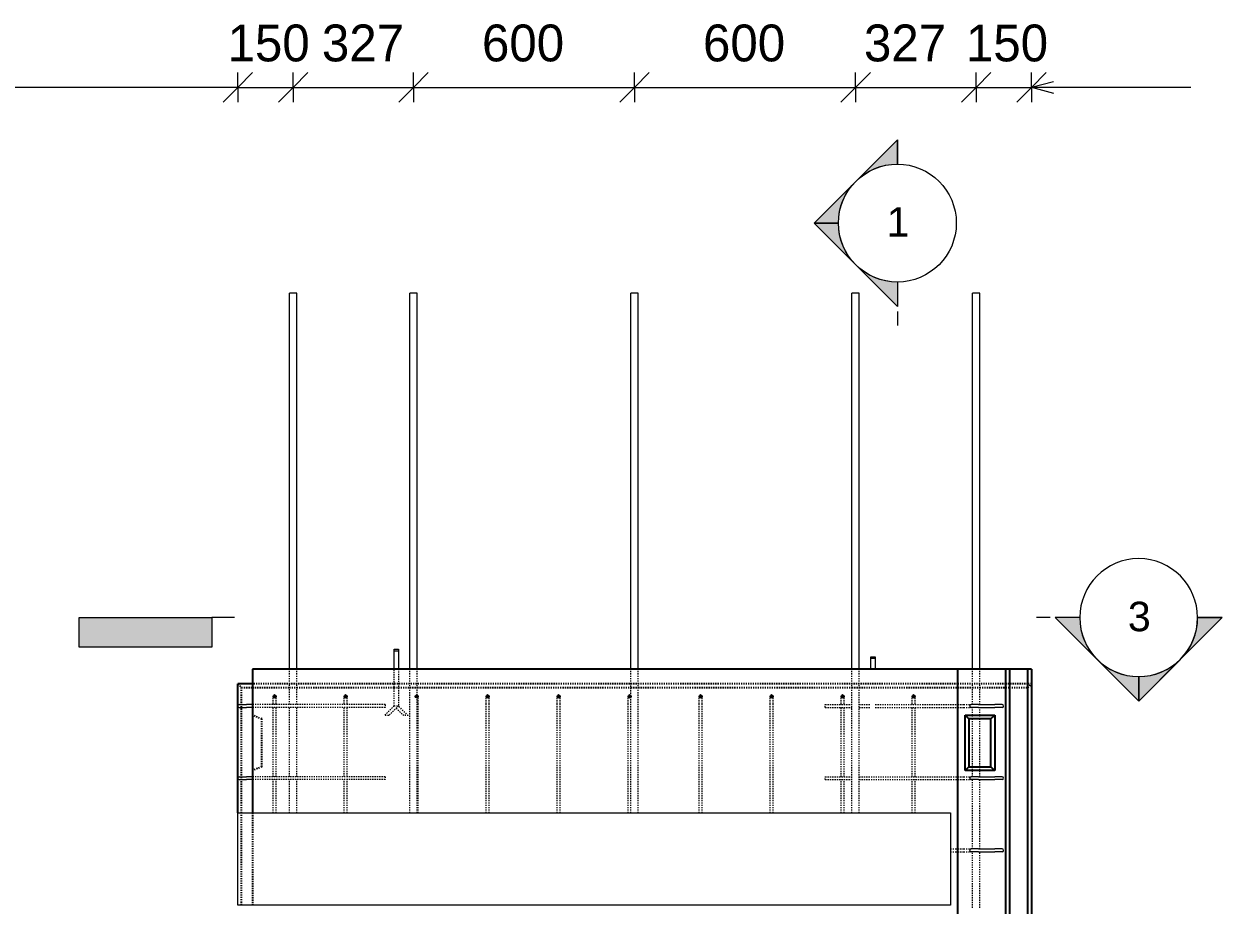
# Model space of a CAD drawing. Header units: millimetres. Extents: x 14477 to 26927, y -2096 to 7670.
# Drawn here: x 17730 to 20982, y 3060 to 5450 of the extents above; entities that cross this region are included whole.
import ezdxf

# ---------------------------------------------------------------- set-up
doc = ezdxf.new("R2010")
doc.units = ezdxf.units.MM
doc.linetypes.add('Dash', pattern=[6.36, 3.18, -3.18])
for name, color, linetype, lineweight in [('A-ANNO-DIMS', 211, 'Continuous', 9), ('A-ANNO-DIMS-40', 211, 'Continuous', 9), ('A-DETL-THIN', 151, 'Continuous', 18), ('A-GENM', 13, 'Continuous', 18), ('A-GENM-HDLN', 13, 'Dash', 18), ('A-WALL', 113, 'Continuous', 25), ('A-WALL-HDLN', 110, 'Dash', 25), ('G-ANNO-SYMB', 111, 'Continuous', 9), ('G-ANNO-TEXT', 231, 'Continuous', 9), ('S-BEAM', 12, 'Continuous', 18), ('S-RBAR', 171, 'Continuous', 18)]:
    doc.layers.add(name, color=color, linetype=linetype, lineweight=lineweight)
doc.styles.add('Arial', font='arial.ttf', dxfattribs={"height": 80})
doc.styles.add('Nirmala UI Semilight', font='NirmalaS.ttf', dxfattribs={"height": 100})
doc.dimstyles.new('Arrow_Filled_-_2_5_NI_UI', dxfattribs={"dimscale": 304.8, "dimtxt": 104.736395, "dimasz": 0.262467, "dimexe": 0.131234, "dimexo": 0.0625, "dimgap": 0.131234, "dimtad": 1, "dimdec": 4, "dimzin": 0, "dimdsep": 46, "dimtxsty": 'Nirmala UI Semilight', "dimblk1": 'OBLIQUE', "dimblk2": 'OBLIQUE', "dimsah": 1, "dimcen": 0.09, "dimazin": 0, "dimtfac": 1, "dimtdec": 4, "dimtix": 1, "dimtmove": 0, "dimatfit": 3, "dimfxl": 0.131234, "dimfxlon": 1, "dimtvp": 1, "dimtolj": 1, "dimtzin": 0, "dimarcsym": 2})
doc.dimstyles.new('Arrow_Filled_-_2_5_NI_UI_2', dxfattribs={"dimscale": 304.8, "dimtxt": 104.736395, "dimasz": 0.262467, "dimexe": 0.131234, "dimexo": 0.0625, "dimgap": 0.131234, "dimtad": 1, "dimdec": 4, "dimzin": 0, "dimdsep": 46, "dimtxsty": 'Nirmala UI Semilight', "dimblk1": 'OBLIQUE', "dimblk2": 'OBLIQUE', "dimsah": 1, "dimcen": 0.09, "dimazin": 0, "dimtfac": 1, "dimtdec": 4, "dimtix": 1, "dimtmove": 2, "dimatfit": 3, "dimfxl": 0.131234, "dimfxlon": 1, "dimtvp": 1, "dimtolj": 1, "dimtzin": 0, "dimarcsym": 2})

# ---------------------------------------------------------------- blocks, each defined once
blk = doc.blocks.new('M_Rectangular Corbel - M_Rectangular Corbel-1451328-Elevation Front')
at = {"layer": 'S-BEAM'}
for p, q in [((18310.1, 3060), (18310.1, 3310)), ((18310.1, 3310), (20244.6, 3310)), ((20244.6, 3310), (20244.6, 3060)), ((20244.6, 3060), (18310.1, 3060))]:
    blk.add_line(p, q, dxfattribs=at)
blk = doc.blocks.new('RR spread anchor face based - RR-SA-4_0-180-V1-Elevation Front')
at = {"layer": 'A-GENM'}
for p, q in [((20028.6, 3728.8), (20028.6, 3733.8)), ((20028.6, 3733.8), (20040.6, 3733.8)), ((20028.6, 3700), (20028.6, 3728.8)), ((20040.6, 3728.8), (20028.6, 3728.8)), ((20040.6, 3733.8), (20040.6, 3728.8)), ((20040.6, 3728.8), (20040.6, 3700))]:
    blk.add_line(p, q, dxfattribs=at)
blk = doc.blocks.new('RR spread anchor face based - RR-SA-4_0-180-1726831-Elevation Front')
at = {"layer": 'A-GENM'}
for p, q in [((18734.1, 3748.8), (18734.1, 3753.8)), ((18734.1, 3753.8), (18746.1, 3753.8)), ((18734.1, 3700), (18734.1, 3748.8)), ((18746.1, 3748.8), (18734.1, 3748.8)), ((18746.1, 3753.8), (18746.1, 3748.8)), ((18746.1, 3748.8), (18746.1, 3700))]:
    blk.add_line(p, q, dxfattribs=at)
at = {"layer": 'A-GENM-HDLN'}
for p, q in [((18734.1, 3600.3), (18734.1, 3700)), ((18746.1, 3700), (18746.1, 3600.3)), ((18734.1, 3600.3), (18707.6, 3573.8)), ((18746.1, 3600.3), (18719.6, 3573.8)), ((18734.1, 3600.3), (18746.1, 3600.3)), ((18734.1, 3600.3), (18746.1, 3600.3)), ((18760.6, 3573.8), (18740.1, 3594.3)), ((18772.6, 3573.8), (18746.1, 3600.3)), ((18719.6, 3573.8), (18707.6, 3573.8)), ((18772.6, 3573.8), (18760.6, 3573.8))]:
    blk.add_line(p, q, dxfattribs=at)
blk = doc.blocks.new('Detail View - M_Section Head - Filled SHOP DWG-1002450-Elevation Front')
at = {"layer": 'G-ANNO-SYMB'}
h = blk.add_hatch(color=256, dxfattribs=at)
edge = h.paths.add_edge_path()
edge.add_line((20529.2, -460.2), (20595.5, -460.2))
edge.add_arc((20755.5, -460.2), 160, 180, 225)
edge.add_line((20642.3, -573.3), (20529.2, -460.2))
h = blk.add_hatch(color=256, dxfattribs=at)
edge = h.paths.add_edge_path()
edge.add_line((20981.8, -460.2), (20868.6, -573.3))
edge.add_arc((20755.5, -460.2), 160, 315, 360)
edge.add_line((20915.5, -460.2), (20981.8, -460.2))
h = blk.add_hatch(color=256, dxfattribs=at)
edge = h.paths.add_edge_path()
edge.add_line((20755.5, -686.5), (20642.3, -573.3))
edge.add_arc((20755.5, -460.2), 160, 225, 270)
edge.add_line((20755.5, -620.2), (20755.5, -686.5))
h = blk.add_hatch(color=256, dxfattribs=at)
edge = h.paths.add_edge_path()
edge.add_line((20755.5, -686.5), (20755.5, -620.2))
edge.add_arc((20755.5, -460.2), 160, 270, 315)
edge.add_line((20868.6, -573.3), (20755.5, -686.5))
for p, q in [((20755.5, -686.5), (20529.2, -460.2)), ((20595.5, -460.2), (20529.2, -460.2)), ((20529.2, -460.2), (20642.3, -573.3)), ((20595.5, -460.2), (20529.2, -460.2)), ((20755.5, -686.5), (20981.8, -460.2)), ((20868.6, -573.3), (20981.8, -460.2)), ((20915.5, -460.2), (20981.8, -460.2)), ((20981.8, -460.2), (20915.5, -460.2)), ((20642.3, -573.3), (20755.5, -686.5)), ((20755.5, -686.5), (20868.6, -573.3)), ((20755.5, -620.2), (20755.5, -686.5)), ((20755.5, -686.5), (20755.5, -620.2))]:
    blk.add_line(p, q, dxfattribs=at)
for start, end in [(360, 180), (180, 360), (180, 225), (315, 0), (225, 270), (270, 315)]:
    blk.add_arc((20755.5, -460.2), 160, start, end, dxfattribs=at)
blk = doc.blocks.new('DIMBLOCK21-Elevation Front')
at = {"layer": 'A-ANNO-DIMS-40'}
for p, q in [((18310.1, 5278.5), (18350.1, 5318.5)), ((18310.1, 5278.5), (18310.1, 5318.5)), ((18460.1, 5278.5), (18500.1, 5318.5)), ((18460.1, 5278.5), (18460.1, 5318.5)), ((18310.1, 5278.5), (18270.1, 5238.5)), ((18310.1, 5278.5), (18460.1, 5278.5)), ((18310.1, 5278.5), (18310.1, 5238.5)), ((18460.1, 5278.5), (18420.1, 5238.5)), ((18460.1, 5278.5), (18460.1, 5238.5))]:
    blk.add_line(p, q, dxfattribs=at)
at = {"layer": 'A-ANNO-DIMS-40', "color": 0, "insert": (18282.2, 5449), "char_height": 100, "width": 246.797, "attachment_point": 1, "line_spacing_factor": 1.142579, "style": 'Nirmala UI Semilight'}
blk.add_mtext('150', dxfattribs=at)
blk = doc.blocks.new('_Oblique')
at = {"color": 0, "linetype": 'ByBlock', "lineweight": -2}
blk.add_line((-0.5, -0.5), (0.5, 0.5), dxfattribs=at)
blk = doc.blocks.new('DIMBLOCK22-Elevation Front')
at = {"layer": 'A-ANNO-DIMS-40'}
for p, q in [((18460.1, 5278.5), (18500.1, 5318.5)), ((18460.1, 5278.5), (18460.1, 5318.5)), ((18787.1, 5278.5), (18827.1, 5318.5)), ((18787.1, 5278.5), (18787.1, 5318.5)), ((18460.1, 5278.5), (18420.1, 5238.5)), ((18460.1, 5278.5), (18787.1, 5278.5)), ((18460.1, 5278.5), (18460.1, 5238.5)), ((18787.1, 5278.5), (18747.1, 5238.5)), ((18787.1, 5278.5), (18787.1, 5238.5))]:
    blk.add_line(p, q, dxfattribs=at)
at = {"layer": 'A-ANNO-DIMS-40', "color": 0, "insert": (18538.3, 5449), "char_height": 100, "width": 269.649, "attachment_point": 1, "line_spacing_factor": 1.142579, "style": 'Nirmala UI Semilight'}
blk.add_mtext('327', dxfattribs=at)
blk = doc.blocks.new('DIMBLOCK23-Elevation Front')
at = {"layer": 'A-ANNO-DIMS-40'}
for p, q in [((18787.1, 5278.5), (18827.1, 5318.5)), ((18787.1, 5278.5), (18787.1, 5318.5)), ((19387.1, 5278.5), (19427.1, 5318.5)), ((19387.1, 5278.5), (19387.1, 5318.5)), ((18787.1, 5278.5), (18747.1, 5238.5)), ((18787.1, 5278.5), (19387.1, 5278.5)), ((18787.1, 5278.5), (18787.1, 5238.5)), ((19387.1, 5278.5), (19347.1, 5238.5)), ((19387.1, 5278.5), (19387.1, 5238.5))]:
    blk.add_line(p, q, dxfattribs=at)
at = {"layer": 'A-ANNO-DIMS-40', "color": 0, "insert": (18972.8, 5449), "char_height": 100, "width": 274.219, "attachment_point": 1, "line_spacing_factor": 1.142579, "style": 'Nirmala UI Semilight'}
blk.add_mtext('600', dxfattribs=at)
blk = doc.blocks.new('DIMBLOCK24-Elevation Front')
at = {"layer": 'A-ANNO-DIMS-40'}
for p, q in [((19387.1, 5278.5), (19427.1, 5318.5)), ((19387.1, 5278.5), (19387.1, 5318.5)), ((19987.1, 5278.5), (20027.1, 5318.5)), ((19987.1, 5278.5), (19987.1, 5318.5)), ((19387.1, 5278.5), (19347.1, 5238.5)), ((19387.1, 5278.5), (19987.1, 5278.5)), ((19387.1, 5278.5), (19387.1, 5238.5)), ((19987.1, 5278.5), (19947.1, 5238.5)), ((19987.1, 5278.5), (19987.1, 5238.5))]:
    blk.add_line(p, q, dxfattribs=at)
at = {"layer": 'A-ANNO-DIMS-40', "color": 0, "insert": (19572.8, 5449), "char_height": 100, "width": 274.219, "attachment_point": 1, "line_spacing_factor": 1.142579, "style": 'Nirmala UI Semilight'}
blk.add_mtext('600', dxfattribs=at)
blk = doc.blocks.new('DIMBLOCK25-Elevation Front')
at = {"layer": 'A-ANNO-DIMS-40'}
for p, q in [((19987.1, 5278.5), (20027.1, 5318.5)), ((19987.1, 5278.5), (19987.1, 5318.5)), ((20314.2, 5278.5), (20354.2, 5318.5)), ((20314.2, 5278.5), (20314.2, 5318.5)), ((19987.1, 5278.5), (19947.1, 5238.5)), ((19987.1, 5278.5), (20314.2, 5278.5)), ((19987.1, 5278.5), (19987.1, 5238.5)), ((20314.2, 5278.5), (20274.2, 5238.5)), ((20314.2, 5278.5), (20314.2, 5238.5))]:
    blk.add_line(p, q, dxfattribs=at)
at = {"layer": 'A-ANNO-DIMS-40', "color": 0, "insert": (20009.7, 5449), "char_height": 100, "width": 269.649, "attachment_point": 1, "line_spacing_factor": 1.142579, "style": 'Nirmala UI Semilight'}
blk.add_mtext('327', dxfattribs=at)
blk = doc.blocks.new('DIMBLOCK26-Elevation Front')
at = {"layer": 'A-ANNO-DIMS-40'}
for p, q in [((20314.2, 5278.5), (20354.2, 5318.5)), ((20314.2, 5278.5), (20314.2, 5318.5)), ((20464.6, 5278.5), (20504.6, 5318.5)), ((20464.6, 5278.5), (20464.6, 5318.5)), ((20314.2, 5278.5), (20274.2, 5238.5)), ((20314.2, 5278.5), (20464.6, 5278.5)), ((20314.2, 5278.5), (20314.2, 5238.5)), ((20464.6, 5278.5), (20424.6, 5238.5)), ((20464.6, 5278.5), (20464.6, 5238.5))]:
    blk.add_line(p, q, dxfattribs=at)
at = {"layer": 'A-ANNO-DIMS-40', "color": 0, "insert": (20286.5, 5449), "char_height": 100, "width": 246.797, "attachment_point": 1, "line_spacing_factor": 1.142579, "style": 'Nirmala UI Semilight'}
blk.add_mtext('150', dxfattribs=at)
blk = doc.blocks.new('Detail View - M_Section Tail - Filled Horizontal-14034-Elevation Front')
at = {"layer": 'G-ANNO-SYMB'}
blk.add_hatch(color=256, dxfattribs=at).paths.add_polyline_path([(18239.3, -540.2), (18239.3, -460.2), (17879.3, -460.2), (17879.3, -540.2)])
for p, q in [((17879.3, -540.2), (17879.3, -460.2)), ((17879.3, -460.2), (18239.3, -460.2)), ((18239.3, -460.2), (18239.3, -540.2)), ((18239.3, -540.2), (17879.3, -540.2))]:
    blk.add_line(p, q, dxfattribs=at)

msp = doc.modelspace()

# ---------------------------------------------------------------- hatches: boundary and pattern name
at = {"layer": 'S-RBAR'}
h = msp.add_hatch(color=256, dxfattribs=at)
edge = h.paths.add_edge_path()
edge.add_arc((18410.0695, 3626), 4, 0, 360)
for points in [[(18410.0695, 3622), (18414.0695, 3626), (18410.0695, 3630), (18406.0695, 3626)], [(18602.79172, 3622), (18606.79172, 3626), (18602.79172, 3630), (18598.79172, 3626)], [(18795.51394, 3622), (18799.51394, 3626), (18795.51394, 3630), (18791.51394, 3626)], [(18988.23616, 3622), (18992.23616, 3626), (18988.23616, 3630), (18984.23616, 3626)], [(19180.95839, 3622), (19184.95839, 3626), (19180.95839, 3630), (19176.95839, 3626)], [(19373.68061, 3622), (19377.68061, 3626), (19373.68061, 3630), (19369.68061, 3626)], [(19566.40283, 3622), (19570.40283, 3626), (19566.40283, 3630), (19562.40283, 3626)], [(19759.12505, 3622), (19763.12505, 3626), (19759.12505, 3630), (19755.12505, 3626)], [(19951.84728, 3622), (19955.84728, 3626), (19951.84728, 3630), (19947.84728, 3626)], [(20144.5695, 3622), (20148.5695, 3626), (20144.5695, 3630), (20140.5695, 3626)]]:
    msp.add_hatch(color=256, dxfattribs=at).paths.add_polyline_path(points)
h = msp.add_hatch(color=256, dxfattribs=at)
edge = h.paths.add_edge_path()
edge.add_arc((18602.79172, 3626), 4, 0, 360)
h = msp.add_hatch(color=256, dxfattribs=at)
edge = h.paths.add_edge_path()
edge.add_arc((18795.51394, 3626), 4, 0, 360)
h = msp.add_hatch(color=256, dxfattribs=at)
edge = h.paths.add_edge_path()
edge.add_arc((18988.23616, 3626), 4, 0, 360)
h = msp.add_hatch(color=256, dxfattribs=at)
edge = h.paths.add_edge_path()
edge.add_arc((19180.95839, 3626), 4, 0, 360)
h = msp.add_hatch(color=256, dxfattribs=at)
edge = h.paths.add_edge_path()
edge.add_arc((19373.68061, 3626), 4, 0, 360)
h = msp.add_hatch(color=256, dxfattribs=at)
edge = h.paths.add_edge_path()
edge.add_arc((19566.40283, 3626), 4, 0, 360)
h = msp.add_hatch(color=256, dxfattribs=at)
edge = h.paths.add_edge_path()
edge.add_arc((19759.12505, 3626), 4, 0, 360)
h = msp.add_hatch(color=256, dxfattribs=at)
edge = h.paths.add_edge_path()
edge.add_arc((19951.84728, 3626), 4, 0, 360)
h = msp.add_hatch(color=256, dxfattribs=at)
edge = h.paths.add_edge_path()
edge.add_arc((20144.5695, 3626), 4, 0, 360)

# ---------------------------------------------------------------- linework, layer by layer
at = {"layer": 'A-DETL-THIN'}
msp.add_line((18310.0695, 5278.5037), (16538.73103, 5278.5037), dxfattribs=at)
at = {"layer": 'A-WALL'}
for p, q in [((18350.07154, 3700), (18350.07154, 3310)), ((20464.5695, 3700), (18350.07154, 3700)), ((20264.5695, -1395), (20264.5695, 3700)), ((20394.5695, -1395), (20394.5695, 3700)), ((20404.5695, 3700), (20404.5695, -1395)), ((20454.56692, -1395), (20454.56692, 3700)), ((20464.5695, 3700), (20464.5695, -1395)), ((18310.0695, 3600.38007), (18310.0695, 3660)), ((18350.07154, 3660), (18310.0695, 3660)), ((18310.0695, 3404.58007), (18310.0695, 3599.61993)), ((20284.5695, 3425), (20284.5695, 3575)), ((20284.5695, 3575), (20364.5695, 3575)), ((20294.5695, 3565), (20284.5695, 3575)), ((20294.5695, 3565), (20294.5695, 3435)), ((20354.5695, 3565), (20294.5695, 3565)), ((20354.5695, 3565), (20364.5695, 3575)), ((20354.5695, 3435), (20354.5695, 3565)), ((20364.5695, 3575), (20364.5695, 3425)), ((20284.5695, 3425), (20294.5695, 3435)), ((20364.5695, 3425), (20284.5695, 3425)), ((20294.5695, 3435), (20354.5695, 3435)), ((20354.5695, 3435), (20364.5695, 3425)), ((18310.0695, 3310), (18310.0695, 3403.81993))]:
    msp.add_line(p, q, dxfattribs=at)
at = {"layer": 'A-WALL-HDLN'}
for p, q in [((18310.52198, 3660), (18320.07208, 3650.4499)), ((18320.07208, 3310.04961), (18320.07208, 3650.4499)), ((18320.07208, 3650.4499), (18350.02193, 3650.4499)), ((20264.51989, 3660), (18350.12115, 3660)), ((18350.12115, 3650.4499), (18450.01989, 3650.4499)), ((18450.11911, 3650.4499), (18470.01989, 3650.4499)), ((18470.11911, 3650.4499), (18734.01989, 3650.4499)), ((18734.11911, 3650.4499), (18746.01989, 3650.4499)), ((18746.11911, 3650.4499), (18777.01989, 3650.4499)), ((18777.11911, 3650.4499), (18797.01989, 3650.4499)), ((18797.11911, 3650.4499), (19377.01989, 3650.4499)), ((19377.11911, 3650.4499), (19397.01989, 3650.4499)), ((19397.11911, 3650.4499), (19977.01989, 3650.4499)), ((19977.11911, 3650.4499), (19997.01989, 3650.4499)), ((19997.11911, 3650.4499), (20264.51989, 3650.4499)), ((20394.51989, 3660), (20264.61911, 3660)), ((20264.61911, 3650.4499), (20304.11989, 3650.4499)), ((20304.21911, 3650.4499), (20324.11989, 3650.4499)), ((20324.21911, 3650.4499), (20394.51989, 3650.4499)), ((20404.51989, 3660), (20394.61911, 3660)), ((20394.61911, 3650.4499), (20404.51989, 3650.4499)), ((20454.51731, 3660), (20404.61911, 3660)), ((20404.61911, 3650.4499), (20454.51731, 3650.4499)), ((20454.56692, 3650.4499), (20464.11702, 3660)), ((20464.5695, 3660), (20454.61652, 3660)), ((18375.07731, 3565), (18350.07731, 3575)), ((18375.07731, 3435), (18375.07731, 3565)), ((18375.07731, 3435), (18350.07731, 3425)), ((18320.07208, 3060.04961), (18320.07208, 3309.95039)), ((18350.07154, 3309.95039), (18350.07154, 3060.04961))]:
    msp.add_line(p, q, dxfattribs=at)
at = {"layer": 'G-ANNO-SYMB'}
for p, q in [((20100.4655, 4670.24015), (20100.4655, 4632.55087)), ((18300.91483, 3839.81652), (18239.25604, 3839.81652)), ((20515.4819, 3839.81652), (20477.72366, 3839.81652))]:
    msp.add_line(p, q, dxfattribs=at)
at = {"layer": 'G-ANNO-TEXT', "color": 7}
for q in [(20524.59353, 5294.65548), (20524.59353, 5262.50158), (20896.98969, 5278.57853)]:
    msp.add_line((20464.59353, 5278.57853), q, dxfattribs=at)
at = {"layer": 'S-RBAR'}
for p, q in [((18470.0695, 4720), (18450.0695, 4720)), ((18450.0695, 3700), (18450.0695, 4720)), ((18470.0695, 3700), (18470.0695, 4720)), ((18797.0695, 4720), (18777.0695, 4720)), ((18777.0695, 3700), (18777.0695, 4720)), ((18797.0695, 3700), (18797.0695, 4720)), ((19397.0695, 4720), (19377.0695, 4720)), ((19377.0695, 3700), (19377.0695, 4720)), ((19397.0695, 3700), (19397.0695, 4720)), ((19997.0695, 4720), (19977.0695, 4720)), ((19977.0695, 3700), (19977.0695, 4720)), ((19997.0695, 3700), (19997.0695, 4720)), ((20324.1695, 4720), (20304.1695, 4720)), ((20304.1695, 3700), (20304.1695, 4720)), ((20324.1695, 3700), (20324.1695, 4720)), ((18410.0695, 3630), (18406.0695, 3626)), ((18406.0695, 3626), (18410.0695, 3622)), ((18414.0695, 3626), (18410.0695, 3630)), ((18410.0695, 3622), (18414.0695, 3626)), ((18602.79172, 3630), (18598.79172, 3626)), ((18598.79172, 3626), (18602.79172, 3622)), ((18606.79172, 3626), (18602.79172, 3630)), ((18602.79172, 3622), (18606.79172, 3626)), ((18795.51394, 3630), (18791.51394, 3626)), ((18791.51394, 3626), (18795.51394, 3622)), ((18799.51394, 3626), (18795.51394, 3630)), ((18795.51394, 3622), (18799.51394, 3626)), ((18988.23616, 3630), (18984.23616, 3626)), ((18984.23616, 3626), (18988.23616, 3622)), ((18992.23616, 3626), (18988.23616, 3630)), ((18988.23616, 3622), (18992.23616, 3626)), ((19180.95839, 3630), (19176.95839, 3626)), ((19176.95839, 3626), (19180.95839, 3622)), ((19184.95839, 3626), (19180.95839, 3630)), ((19180.95839, 3622), (19184.95839, 3626)), ((19373.68061, 3630), (19369.68061, 3626)), ((19369.68061, 3626), (19373.68061, 3622)), ((19377.68061, 3626), (19373.68061, 3630)), ((19373.68061, 3622), (19377.68061, 3626)), ((19566.40283, 3630), (19562.40283, 3626)), ((19562.40283, 3626), (19566.40283, 3622)), ((19570.40283, 3626), (19566.40283, 3630)), ((19566.40283, 3622), (19570.40283, 3626)), ((19759.12505, 3630), (19755.12505, 3626)), ((19755.12505, 3626), (19759.12505, 3622)), ((19763.12505, 3626), (19759.12505, 3630)), ((19759.12505, 3622), (19763.12505, 3626)), ((19951.84728, 3630), (19947.84728, 3626)), ((19947.84728, 3626), (19951.84728, 3622)), ((19955.84728, 3626), (19951.84728, 3630)), ((19951.84728, 3622), (19955.84728, 3626)), ((20144.5695, 3630), (20140.5695, 3626)), ((20140.5695, 3626), (20144.5695, 3622)), ((20148.5695, 3626), (20144.5695, 3630)), ((20144.5695, 3622), (20148.5695, 3626)), ((18314.0695, 3604), (18334.0695, 3604)), ((18314.0695, 3596), (18334.0695, 3596)), ((18350.07154, 3604), (18334.0695, 3604)), ((18350.07154, 3596), (18334.0695, 3596)), ((20320.5695, 3604), (20300.5695, 3604)), ((20320.5695, 3596), (20300.5695, 3596)), ((20320.5695, 3604), (20364.5695, 3604)), ((20320.5695, 3596), (20364.5695, 3596)), ((20384.5695, 3604), (20364.5695, 3604)), ((20384.5695, 3596), (20364.5695, 3596)), ((18314.0695, 3408.2), (18334.0695, 3408.2)), ((18314.0695, 3400.2), (18334.0695, 3400.2)), ((18350.07154, 3408.2), (18334.0695, 3408.2)), ((18350.07154, 3400.2), (18334.0695, 3400.2)), ((20320.5695, 3408.2), (20300.5695, 3408.2)), ((20320.5695, 3400.2), (20300.5695, 3400.2)), ((20320.5695, 3408.2), (20364.5695, 3408.2)), ((20320.5695, 3400.2), (20364.5695, 3400.2)), ((20384.5695, 3408.2), (20364.5695, 3408.2)), ((20384.5695, 3400.2), (20364.5695, 3400.2)), ((20320.5695, 3212.4), (20300.5695, 3212.4)), ((20320.5695, 3204.4), (20300.5695, 3204.4)), ((20320.5695, 3212.4), (20364.5695, 3212.4)), ((20320.5695, 3204.4), (20364.5695, 3204.4)), ((20384.5695, 3212.4), (20364.5695, 3212.4)), ((20384.5695, 3204.4), (20364.5695, 3204.4))]:
    msp.add_line(p, q, dxfattribs=at)
at = {"layer": 'S-RBAR', "linetype": 'Dash'}
for p, q in [((18450.0695, 3660.04961), (18450.0695, 3699.95039)), ((18470.0695, 3660.04961), (18470.0695, 3699.95039)), ((18777.0695, 3660.04961), (18777.0695, 3699.95039)), ((18797.0695, 3660.04961), (18797.0695, 3699.95039)), ((19377.0695, 3660.04961), (19377.0695, 3699.95039)), ((19397.0695, 3660.04961), (19397.0695, 3699.95039)), ((19977.0695, 3660.04961), (19977.0695, 3699.95039)), ((19997.0695, 3660.04961), (19997.0695, 3699.95039)), ((20304.1695, 3660.04961), (20304.1695, 3699.95039)), ((20324.1695, 3660.04961), (20324.1695, 3699.95039)), ((18450.0695, 3604), (18450.0695, 3659.95039)), ((18470.0695, 3604), (18470.0695, 3659.95039)), ((18777.0695, 3310), (18777.0695, 3659.95039)), ((18797.0695, 3628.5146), (18797.0695, 3659.95039)), ((19377.0695, 3626.68127), (19377.0695, 3659.95039)), ((19397.0695, 3310), (19397.0695, 3659.95039)), ((19977.0695, 3310), (19977.0695, 3659.95039)), ((19997.0695, 3310), (19997.0695, 3659.95039)), ((20304.1695, 3604), (20304.1695, 3659.95039)), ((20324.1695, 3604), (20324.1695, 3659.95039)), ((18406.0695, 3606), (18406.0695, 3625.99912)), ((18414.0695, 3606), (18414.0695, 3625.99912)), ((18598.79172, 3606), (18598.79172, 3625.99912)), ((18606.79172, 3606), (18606.79172, 3625.99912)), ((18797.0695, 3623.62571), (18797.0695, 3628.37429)), ((18797.0695, 3310), (18797.0695, 3623.4854)), ((18799.51394, 3606), (18799.51394, 3625.99912)), ((18984.23616, 3606), (18984.23616, 3625.99912)), ((18992.23616, 3606), (18992.23616, 3625.99912)), ((19176.95839, 3606), (19176.95839, 3625.99912)), ((19184.95839, 3606), (19184.95839, 3625.99912)), ((19369.68061, 3606), (19369.68061, 3625.99912)), ((19377.0695, 3625.45905), (19377.0695, 3626.54095)), ((19377.0695, 3310), (19377.0695, 3625.31873)), ((19562.40283, 3606), (19562.40283, 3625.99912)), ((19570.40283, 3606), (19570.40283, 3625.99912)), ((19755.12505, 3606), (19755.12505, 3625.99912)), ((19763.12505, 3606), (19763.12505, 3625.99912)), ((19947.84728, 3606), (19947.84728, 3625.99912)), ((19955.84728, 3606), (19955.84728, 3625.99912)), ((20140.5695, 3606), (20140.5695, 3625.99912)), ((20148.5695, 3606), (20148.5695, 3625.99912)), ((18710.0695, 3604), (18350.12115, 3604)), ((18710.0695, 3596), (18350.12115, 3596)), ((18406.0695, 3604), (18406.0695, 3606)), ((18406.0695, 3408.2), (18406.0695, 3596)), ((18414.0695, 3604), (18414.0695, 3606)), ((18414.0695, 3408.2), (18414.0695, 3596)), ((18450.0695, 3408.2), (18450.0695, 3596)), ((18470.0695, 3408.2), (18470.0695, 3596)), ((18598.79172, 3604), (18598.79172, 3606)), ((18598.79172, 3408.2), (18598.79172, 3596)), ((18606.79172, 3604), (18606.79172, 3606)), ((18606.79172, 3408.2), (18606.79172, 3596)), ((18710.0695, 3604), (18710.0695, 3596)), ((18799.51394, 3310), (18799.51394, 3606)), ((18984.23616, 3310), (18984.23616, 3606)), ((18992.23616, 3310), (18992.23616, 3606)), ((19176.95839, 3310), (19176.95839, 3606)), ((19184.95839, 3310), (19184.95839, 3606)), ((19369.68061, 3310), (19369.68061, 3606)), ((19562.40283, 3310), (19562.40283, 3606)), ((19570.40283, 3310), (19570.40283, 3606)), ((19755.12505, 3310), (19755.12505, 3606)), ((19763.12505, 3310), (19763.12505, 3606)), ((19904.5695, 3604), (19977.0695, 3604)), ((19904.5695, 3596), (19904.5695, 3604)), ((19904.5695, 3596), (19977.0695, 3596)), ((19947.84728, 3604), (19947.84728, 3606)), ((19947.84728, 3408.2), (19947.84728, 3596)), ((19955.84728, 3604), (19955.84728, 3606)), ((19955.84728, 3408.2), (19955.84728, 3596)), ((19997.0695, 3604), (20028.5695, 3604)), ((19997.0695, 3596), (20028.5695, 3596)), ((20040.5695, 3604), (20264.51989, 3604)), ((20040.5695, 3596), (20264.51989, 3596)), ((20140.5695, 3604), (20140.5695, 3606)), ((20140.5695, 3408.2), (20140.5695, 3596)), ((20148.5695, 3604), (20148.5695, 3606)), ((20148.5695, 3408.2), (20148.5695, 3596)), ((20264.61911, 3604), (20280.5695, 3604)), ((20264.61911, 3596), (20280.5695, 3596)), ((20280.5695, 3604), (20300.54354, 3604)), ((20280.5695, 3596), (20300.54354, 3596)), ((20304.1695, 3575.04961), (20304.1695, 3596)), ((20324.1695, 3575.04961), (20324.1695, 3596)), ((20304.1695, 3565.04961), (20304.1695, 3574.95039)), ((20304.1695, 3435.04961), (20304.1695, 3564.95039)), ((20324.1695, 3565.04961), (20324.1695, 3574.95039)), ((20324.1695, 3435.04961), (20324.1695, 3564.95039)), ((20304.1695, 3425.04961), (20304.1695, 3434.95039)), ((20304.1695, 3408.2), (20304.1695, 3424.95039)), ((20324.1695, 3425.04961), (20324.1695, 3434.95039)), ((20324.1695, 3408.2), (20324.1695, 3424.95039)), ((18710.0695, 3408.2), (18350.12115, 3408.2)), ((18710.0695, 3400.2), (18350.12115, 3400.2)), ((18406.0695, 3310), (18406.0695, 3400.2)), ((18414.0695, 3310), (18414.0695, 3400.2)), ((18450.0695, 3310), (18450.0695, 3400.2)), ((18470.0695, 3310), (18470.0695, 3400.2)), ((18598.79172, 3310), (18598.79172, 3400.2)), ((18606.79172, 3310), (18606.79172, 3400.2)), ((18710.0695, 3408.2), (18710.0695, 3400.2)), ((19904.5695, 3408.2), (19977.0695, 3408.2)), ((19904.5695, 3400.2), (19904.5695, 3408.2)), ((19904.5695, 3400.2), (19977.0695, 3400.2)), ((19947.84728, 3310), (19947.84728, 3400.2)), ((19955.84728, 3310), (19955.84728, 3400.2)), ((19997.0695, 3408.2), (20264.51989, 3408.2)), ((19997.0695, 3400.2), (20264.51989, 3400.2)), ((20140.5695, 3310), (20140.5695, 3400.2)), ((20148.5695, 3310), (20148.5695, 3400.2)), ((20264.61911, 3408.2), (20280.5695, 3408.2)), ((20264.61911, 3400.2), (20280.5695, 3400.2)), ((20280.5695, 3408.2), (20300.54354, 3408.2)), ((20280.5695, 3400.2), (20300.54354, 3400.2)), ((20304.1695, 3212.4), (20304.1695, 3400.2)), ((20324.1695, 3212.4), (20324.1695, 3400.2)), ((20244.61911, 3212.4), (20264.51989, 3212.4)), ((20244.61911, 3204.4), (20264.51989, 3204.4)), ((20264.61911, 3212.4), (20280.5695, 3212.4)), ((20264.61911, 3204.4), (20280.5695, 3204.4)), ((20280.5695, 3212.4), (20300.54354, 3212.4)), ((20280.5695, 3204.4), (20300.54354, 3204.4)), ((20304.1695, 3052.54961), (20304.1695, 3204.4)), ((20324.1695, 3052.54961), (20324.1695, 3204.4))]:
    msp.add_line(p, q, dxfattribs=at)
at = {"layer": 'S-RBAR'}
for centre in [(18410.0695, 3626), (18602.79172, 3626), (18795.51394, 3626), (18988.23616, 3626), (19180.95839, 3626), (19373.68061, 3626), (19566.40283, 3626), (19759.12505, 3626), (19951.84728, 3626), (20144.5695, 3626)]:
    msp.add_circle(centre, 4, dxfattribs=at)
at = {"layer": 'S-RBAR', "linetype": 'Dash'}
for centre, start, end in [((18410.0695, 3626), 91.17063157, 178.82936843), ((18410.0695, 3626), 1.17063157, 88.82936843), ((18602.79172, 3626), 91.17063157, 178.82936843), ((18602.79172, 3626), 1.17063157, 88.82936843), ((18795.51394, 3626), 1.17063157, 60), ((18988.23616, 3626), 91.17063157, 178.82936843), ((18988.23616, 3626), 1.17063157, 88.82936843), ((19180.95839, 3626), 91.17063157, 178.82936843), ((19180.95839, 3626), 1.17063157, 88.82936843), ((19373.68061, 3626), 91.17063157, 178.82936843), ((19373.68061, 3626), 32.94542497, 88.82936843), ((19566.40283, 3626), 91.17063157, 178.82936843), ((19566.40283, 3626), 1.17063157, 88.82936843), ((19759.12505, 3626), 91.17063157, 178.82936843), ((19759.12505, 3626), 1.17063157, 88.82936843), ((19951.84728, 3626), 91.17063157, 178.82936843), ((19951.84728, 3626), 1.17063157, 88.82936843), ((20144.5695, 3626), 91.17063157, 178.82936843), ((20144.5695, 3626), 1.17063157, 88.82936843)]:
    msp.add_arc(centre, 4, start, end, dxfattribs=at)
at = {"layer": 'S-RBAR'}
for centre, start, end in [((18314.0695, 3600), 90, 270), ((20300.5695, 3600), 90, 270), ((20384.5695, 3600), 270, 90), ((18314.0695, 3404.2), 90, 270), ((20300.5695, 3404.2), 90, 270), ((20384.5695, 3404.2), 270, 90), ((20300.5695, 3208.4), 90, 270), ((20384.5695, 3208.4), 270, 90)]:
    msp.add_arc(centre, 4, start, end, dxfattribs=at)

# ---------------------------------------------------------------- block references
at = {"layer": 'A-GENM'}
msp.add_blockref('RR spread anchor face based - RR-SA-4_0-180-V1-Elevation Front', (0, 0), dxfattribs=at)
at = {"layer": 'A-GENM-HDLN'}
msp.add_blockref('RR spread anchor face based - RR-SA-4_0-180-1726831-Elevation Front', (0, 0), dxfattribs=at)
at = {"layer": 'G-ANNO-SYMB', "extrusion": (0, 0, -1), "rotation": 90.00000000000038}
msp.add_blockref('Detail View - M_Section Head - Filled SHOP DWG-1002450-Elevation Front', (-20560.64898, -15845.24175), dxfattribs=at)
at = {"layer": 'G-ANNO-SYMB'}
for name in ['Detail View - M_Section Head - Filled SHOP DWG-1002450-Elevation Front', 'Detail View - M_Section Tail - Filled Horizontal-14034-Elevation Front']:
    msp.add_blockref(name, (0, 4300), dxfattribs=at)
at = {"layer": 'S-BEAM'}
msp.add_blockref('M_Rectangular Corbel - M_Rectangular Corbel-1451328-Elevation Front', (0, 0), dxfattribs=at)

# ---------------------------------------------------------------- texts
at = {"layer": 'G-ANNO-SYMB', "char_height": 80, "width": 76.962, "attachment_point": 1, "style": 'Arial'}
for s, insert in [('1', (20071.11232, 4953.30723)), ('3', (20726.12872, 3882.8836))]:
    msp.add_mtext(s, dxfattribs=dict(at, insert=insert))

# ---------------------------------------------------------------- dimensions: what is measured, and where the dimension line sits
at = {"layer": 'A-ANNO-DIMS'}
for base, p1, p2, override, picture, middle in [((18460.0695, 5278.5037), (18310.0695, 5238.5037), (18460.0695, 5238.5037), {"dimpost": '<>', "dimfxl": 150}, 'DIMBLOCK21-Elevation Front', (18385.0695, 5370.45628)), ((19387.0695, 5278.5037), (18787.0695, 5238.5037), (19387.0695, 5238.5037), {"dimpost": '<>', "dimfxl": 600}, 'DIMBLOCK23-Elevation Front', (19087.0695, 5370.21221)), ((19987.0695, 5278.5037), (19387.0695, 5238.5037), (19987.0695, 5238.5037), {"dimpost": '<>', "dimfxl": 600}, 'DIMBLOCK24-Elevation Front', (19687.0695, 5370.21221)), ((20464.5695, 5278.5037), (20314.1695, 5238.5037), (20464.5695, 5238.5037), {"dimpost": '<>', "dimfxl": 150.4}, 'DIMBLOCK26-Elevation Front', (20389.3695, 5370.45628))]:
    dim = msp.add_linear_dim(base=base, p1=p1, p2=p2, dimstyle='Arrow_Filled_-_2_5_NI_UI', override=override, dxfattribs=at)
    dim.commit()
    dim.dimension.update_dxf_attribs({"geometry": picture, "text_midpoint": middle})
for base, p1, p2, override, picture, middle in [((18787.0695, 5278.5037), (18460.0695, 5238.5037), (18787.0695, 5238.5037), {"dimpost": '<>', "dimfxl": 327}, 'DIMBLOCK22-Elevation Front', (18673.11087, 5382.3058)), ((20314.1695, 5278.5037), (19987.0695, 5238.5037), (20314.1695, 5238.5037), {"dimpost": '<>', "dimfxl": 327.1}, 'DIMBLOCK25-Elevation Front', (20144.52005, 5382.3058))]:
    dim = msp.add_linear_dim(base=base, p1=p1, p2=p2, dimstyle='Arrow_Filled_-_2_5_NI_UI_2', override=override, dxfattribs=at)
    dim.commit()
    dim.dimension.update_dxf_attribs({"geometry": picture, "text_midpoint": middle, "dimtype": 160})

doc.saveas('drawing.dxf')
